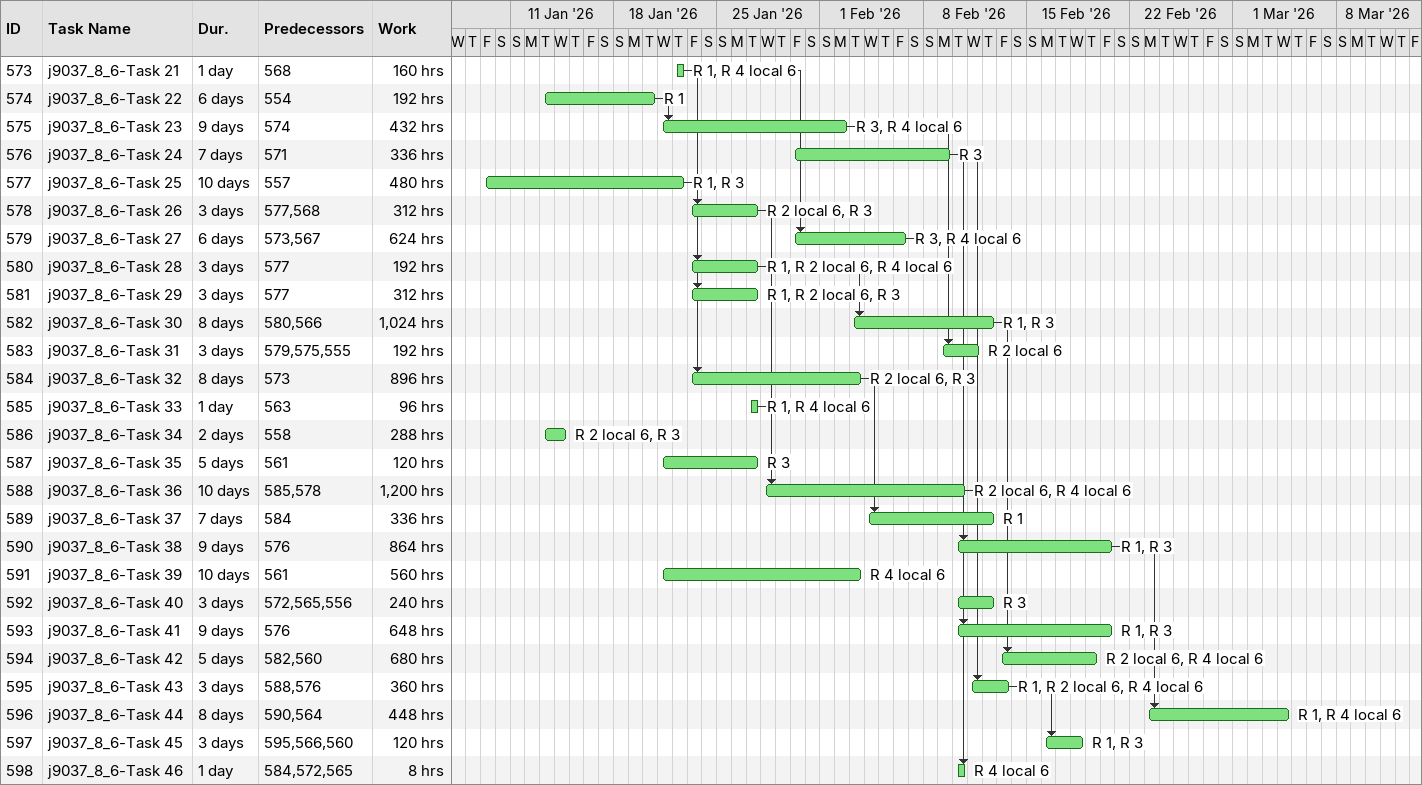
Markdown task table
| ID | Task | Duration | Start | Finish | Predecessors | Resources | Work (h) |
|---|---|---|---|---|---|---|---|
| 573 | j9037_8_6-Task 21 | 1d | 2026-01-22 | 2026-01-22 | 568 | R 1, R 4 local 6 | 160 |
| 574 | j9037_8_6-Task 22 | 6d | 2026-01-13 | 2026-01-20 | 554 | R 1 | 192 |
| 575 | j9037_8_6-Task 23 | 9d | 2026-01-21 | 2026-02-02 | 574 | R 3, R 4 local 6 | 432 |
| 576 | j9037_8_6-Task 24 | 7d | 2026-01-30 | 2026-02-09 | 571 | R 3 | 336 |
| 577 | j9037_8_6-Task 25 | 10d | 2026-01-09 | 2026-01-22 | 557 | R 1, R 3 | 480 |
| 578 | j9037_8_6-Task 26 | 3d | 2026-01-23 | 2026-01-27 | 577, 568 | R 2 local 6, R 3 | 312 |
| 579 | j9037_8_6-Task 27 | 6d | 2026-01-30 | 2026-02-06 | 573, 567 | R 3, R 4 local 6 | 624 |
| 580 | j9037_8_6-Task 28 | 3d | 2026-01-23 | 2026-01-27 | 577 | R 1, R 2 local 6, R 4 local 6 | 192 |
| 581 | j9037_8_6-Task 29 | 3d | 2026-01-23 | 2026-01-27 | 577 | R 1, R 2 local 6, R 3 | 312 |
| 582 | j9037_8_6-Task 30 | 8d | 2026-02-03 | 2026-02-12 | 580, 566 | R 1, R 3 | 1024 |
| 583 | j9037_8_6-Task 31 | 3d | 2026-02-09 | 2026-02-11 | 579, 575, 555 | R 2 local 6 | 192 |
| 584 | j9037_8_6-Task 32 | 8d | 2026-01-23 | 2026-02-03 | 573 | R 2 local 6, R 3 | 896 |
| 585 | j9037_8_6-Task 33 | 1d | 2026-01-27 | 2026-01-27 | 563 | R 1, R 4 local 6 | 96 |
| 586 | j9037_8_6-Task 34 | 2d | 2026-01-13 | 2026-01-14 | 558 | R 2 local 6, R 3 | 288 |
| 587 | j9037_8_6-Task 35 | 5d | 2026-01-21 | 2026-01-27 | 561 | R 3 | 120 |
| 588 | j9037_8_6-Task 36 | 10d | 2026-01-28 | 2026-02-10 | 585, 578 | R 2 local 6, R 4 local 6 | 1200 |
| 589 | j9037_8_6-Task 37 | 7d | 2026-02-04 | 2026-02-12 | 584 | R 1 | 336 |
| 590 | j9037_8_6-Task 38 | 9d | 2026-02-10 | 2026-02-20 | 576 | R 1, R 3 | 864 |
| 591 | j9037_8_6-Task 39 | 10d | 2026-01-21 | 2026-02-03 | 561 | R 4 local 6 | 560 |
| 592 | j9037_8_6-Task 40 | 3d | 2026-02-10 | 2026-02-12 | 572, 565, 556 | R 3 | 240 |
| 593 | j9037_8_6-Task 41 | 9d | 2026-02-10 | 2026-02-20 | 576 | R 1, R 3 | 648 |
| 594 | j9037_8_6-Task 42 | 5d | 2026-02-13 | 2026-02-19 | 582, 560 | R 2 local 6, R 4 local 6 | 680 |
| 595 | j9037_8_6-Task 43 | 3d | 2026-02-11 | 2026-02-13 | 588, 576 | R 1, R 2 local 6, R 4 local 6 | 360 |
| 596 | j9037_8_6-Task 44 | 8d | 2026-02-23 | 2026-03-04 | 590, 564 | R 1, R 4 local 6 | 448 |
| 597 | j9037_8_6-Task 45 | 3d | 2026-02-16 | 2026-02-18 | 595, 566, 560 | R 1, R 3 | 120 |
| 598 | j9037_8_6-Task 46 | 1d | 2026-02-10 | 2026-02-10 | 584, 572, 565 | R 4 local 6 | 8 |
